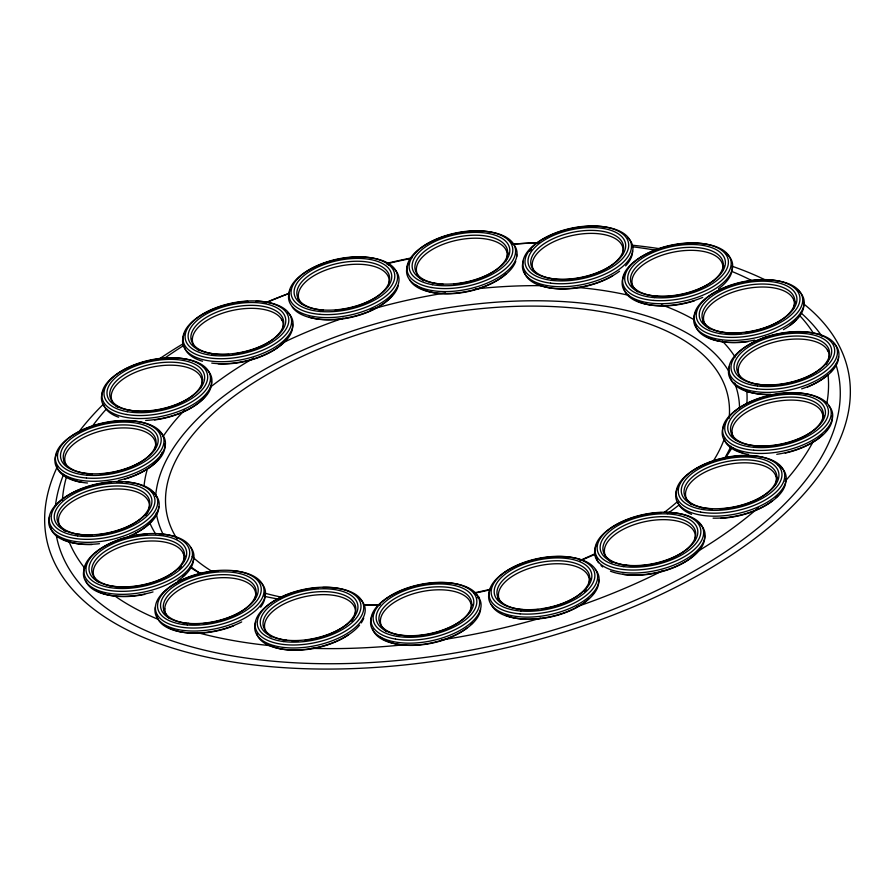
<?xml version="1.0" encoding="UTF-8"?>
<svg xmlns="http://www.w3.org/2000/svg" width="895" height="895" viewBox="0 0 895 895"><rect width="100%" height="100%" fill="white"/><g stroke="black" fill="none" stroke-linecap="round" stroke-linejoin="round"><path stroke-width="1.34" d="M734.65 383.026A296.905 145.303 -11.9 0 1 739.561 408.612M730.991 446.146A296.905 145.303 -11.9 0 1 724.29 458.811M479.44 597.312A296.905 145.303 -11.9 0 1 476.845 597.871M200.648 573.65A296.905 145.303 -11.9 0 1 190.434 566.434M163.64 535.344A296.905 145.303 -11.9 0 1 156.278 512.969M155.641 496.277A296.905 145.303 -11.9 0 1 414.441 314.044A296.905 145.303 -11.9 0 1 729.403 372.231M177.12 538.947A286.668 140.291 -11.9 0 1 414.363 319.191A286.668 140.291 -11.9 0 1 729.112 418.379M724.67 437.868A286.668 140.291 -11.9 0 1 712.979 461.54M676.586 502.397A286.668 140.291 -11.9 0 1 664.392 512.309M595.141 553.658A286.668 140.291 -11.9 0 1 580.463 560.236M489.699 589.872A286.668 140.291 -11.9 0 1 475.301 593.072M380.341 604.718A286.668 140.291 -11.9 0 1 364.276 605.02M281.712 597.211A286.668 140.291 -11.9 0 1 264.73 593.15M212.003 571.357A286.668 140.291 -11.9 0 1 192.168 556.578M803.419 303.685A409.53 200.413 -11.9 0 1 494.432 650.464A409.53 200.413 -11.9 0 1 57.571 466.205M78.245 432.665A409.53 200.413 -11.9 0 1 103.305 404.272M158.437 359.488A409.53 200.413 -11.9 0 1 183.296 343.658M264.685 303.002A409.53 200.413 -11.9 0 1 289.499 293.202M388.083 263.477A409.53 200.413 -11.9 0 1 409.832 258.689M512.231 244.201A409.53 200.413 -11.9 0 1 539.092 242.634M632.083 245.196A409.53 200.413 -11.9 0 1 660.23 248.81M731.651 266.083A409.53 200.413 -11.9 0 1 765.818 280.213M835.852 364.254A399.282 195.401 -11.9 0 1 495.349 645.138A399.282 195.401 -11.9 0 1 56.452 536.217M55.356 506.481A399.282 195.401 -11.9 0 1 63.668 474.272M800.51 312.478A399.282 195.401 -11.9 0 1 821.957 336.218M828.032 374.77A389.515 190.624 -11.9 0 1 826.846 403.332M813.309 441.302A389.515 190.624 -11.9 0 1 785.06 481.353M758.333 507.733A389.515 190.624 -11.9 0 1 698.715 550.749M663.173 570.439A389.515 190.624 -11.9 0 1 576.358 606.877M540.602 618.143A389.515 190.624 -11.9 0 1 441.291 639.959M405.256 644.624A389.515 190.624 -11.9 0 1 311.538 648.338M271.364 645.776A389.515 190.624 -11.9 0 1 197.135 632.519M157.923 619.25A389.515 190.624 -11.9 0 1 115.544 596.462M84.857 568.314A389.515 190.624 -11.9 0 1 68.747 540.871M62.415 500.148A389.515 190.624 -11.9 0 1 66.588 476.464M92.196 426.423A389.515 190.624 -11.9 0 1 106.583 408.769M164.49 358.302A389.515 190.624 -11.9 0 1 183.743 345.47M265.233 303.092A389.515 190.624 -11.9 0 1 289.398 293.291M386.853 263.32A389.515 190.624 -11.9 0 1 412.069 257.782M512.387 244.122A389.515 190.624 -11.9 0 1 538.7 242.802M632.675 246.796A389.515 190.624 -11.9 0 1 655.487 250.175M732.86 271.845A389.515 190.624 -11.9 0 1 751.845 280.627M799.873 315.778A389.515 190.624 -11.9 0 1 813.354 333.164M746.71 390.265A306.683 150.08 -11.9 0 1 746.922 402.549M731.965 447.78A306.683 150.08 -11.9 0 1 724.681 458.934M679.439 504.69A306.683 150.08 -11.9 0 1 667.413 513.629M595.119 554.251A306.683 150.08 -11.9 0 1 579.882 560.796M491.187 589.089A306.683 150.08 -11.9 0 1 473.712 592.949M379.514 604.886A306.683 150.08 -11.9 0 1 363.762 605.367M279.71 599.326A306.683 150.08 -11.9 0 1 264.204 596.271M201.285 573.908A306.683 150.08 -11.9 0 1 190.076 567.307M155.663 534.024A306.683 150.08 -11.9 0 1 149.823 522.993M144.039 486.108A306.683 150.08 -11.9 0 1 147.429 468.89M163.013 436.615A306.683 150.08 -11.9 0 1 184.795 410M210.258 387.244A306.683 150.08 -11.9 0 1 253.699 358.123M281.947 343.221A306.683 150.08 -11.9 0 1 343.255 318.172M370.429 309.648A306.683 150.08 -11.9 0 1 445.453 292.967M475.189 288.995A306.683 150.08 -11.9 0 1 542.135 285.684M577.185 287.407A306.683 150.08 -11.9 0 1 629.096 295.395M661.416 304.792A306.683 150.08 -11.9 0 1 693.871 319.616M722.287 341.073A306.683 150.08 -11.9 0 1 735.108 357.06M203.165 366.793A56.161 27.488 -11.9 0 1 165.049 415.56A56.161 27.488 -11.9 0 1 103.384 390.354M113.374 403.142A46.216 22.621 -11.9 0 1 155.708 366.435A46.216 22.621 -11.9 0 1 200.536 388.374M117.435 407.102A46.216 22.621 -11.9 0 1 115.645 405.681M201.397 377.612A47.166 23.08 -11.9 0 1 202.639 379.804M206.946 393.431A52.727 25.81 -11.9 0 1 154.555 419.968M210.896 379.088A55.21 27.018 -11.9 0 1 145.661 420.437M118.61 417.215A55.21 27.018 -11.9 0 1 103.518 404.439M158.639 430.887A56.161 27.488 -11.9 0 1 117.032 478.646A56.161 27.488 -11.9 0 1 56.698 453.496M92.386 474.026A47.166 23.08 -11.9 0 1 78.883 436.827A47.166 23.08 -11.9 0 1 154.477 436.324A47.166 23.08 -11.9 0 1 100.352 473.97M66.029 464.46A46.216 22.621 -11.9 0 1 110.007 429.041A46.216 22.621 -11.9 0 1 154.432 450.263M64.474 463.755A47.166 23.08 -11.9 0 1 64.451 460.075M162.174 452.333A52.727 25.81 -11.9 0 1 160.675 455.79M158.683 458.844A52.727 25.81 -11.9 0 1 124.651 479.194M82.139 482.405A52.727 25.81 -11.9 0 1 66.443 476.509M164.848 443.651A55.21 27.018 -11.9 0 1 118.33 480.481M87.52 483.009A55.21 27.018 -11.9 0 1 56.586 465.344M151.434 491.243A56.161 27.488 -11.9 0 1 113.262 539.114A56.161 27.488 -11.9 0 1 49.762 516.18M126.184 482.002A55.21 27.018 -11.9 0 1 138.848 525.757A55.21 27.018 -11.9 0 1 51.261 526.506A55.21 27.018 -11.9 0 1 111.226 482.136M116.82 481.812A55.21 27.018 -11.9 0 1 122.235 481.801M92.297 535.098A47.166 23.08 -11.9 0 1 69.016 500.271A47.166 23.08 -11.9 0 1 147.127 495.763A47.166 23.08 -11.9 0 1 96.391 534.863M61.71 528.263A46.216 22.621 -11.9 0 1 98.618 491.064A46.216 22.621 -11.9 0 1 148.928 509.233M148.111 511.481A46.216 22.621 -11.9 0 1 145.695 515.52M65.357 531.328A46.216 22.621 -11.9 0 1 63.467 529.952M152.43 519.905A52.727 25.81 -11.9 0 1 134.697 533.778M91.984 544.54A52.727 25.81 -11.9 0 1 63.209 539.361M158.773 506.592A55.21 27.018 -11.9 0 1 129.73 535.859M99.468 543.69A55.21 27.018 -11.9 0 1 50.232 525.633M190.366 546.979A56.161 27.488 -11.9 0 1 141.309 592.557A56.161 27.488 -11.9 0 1 85.394 566.143M159.187 533.901A55.21 27.018 -11.9 0 1 174.312 577.331A55.21 27.018 -11.9 0 1 86.009 578.506A55.21 27.018 -11.9 0 1 146.925 534.069M98.517 582.197A46.216 22.621 -11.9 0 1 131.319 543.545A46.216 22.621 -11.9 0 1 183.553 561.657M181.383 566.188A46.216 22.621 -11.9 0 1 179.089 569.198M183.408 553.401A47.166 23.08 -11.9 0 1 185.075 556.724M185.634 573.807A52.727 25.81 -11.9 0 1 182.893 576.615M144.699 594.381A52.727 25.81 -11.9 0 1 95.899 590.197M192.895 554.878A55.21 27.018 -11.9 0 1 178.004 580.631M153.011 591.931A55.21 27.018 -11.9 0 1 85.528 580.228M258.689 580.642A56.161 27.488 -11.9 0 1 220.506 627.585A56.161 27.488 -11.9 0 1 155.428 606.899M232.901 570.741A55.21 27.018 -11.9 0 1 244.659 614.742A55.21 27.018 -11.9 0 1 157.341 614.854A55.21 27.018 -11.9 0 1 218.481 570.764M199.048 623.793A47.166 23.08 -11.9 0 1 174.995 589.19A47.166 23.08 -11.9 0 1 253.263 584.267A47.166 23.08 -11.9 0 1 203.143 623.535M169.278 618.232A46.216 22.621 -11.9 0 1 205.302 579.68A46.216 22.621 -11.9 0 1 254.482 600.019M164.523 613.511A47.166 23.08 -11.9 0 1 164.736 608.578M233.584 625.862A52.727 25.81 -11.9 0 1 167.443 626.892M264.886 593.407A55.21 27.018 -11.9 0 1 260.658 607.19M241.695 621.924A55.21 27.018 -11.9 0 1 156.625 615.089M357.452 596.898A56.161 27.488 -11.9 0 1 319.28 644.769A56.161 27.488 -11.9 0 1 255.78 621.835M322.838 587.467A55.21 27.018 -11.9 0 1 349.296 628.547A55.21 27.018 -11.9 0 1 257.984 633.19A55.21 27.018 -11.9 0 1 318.654 587.679M286.736 640.283A47.166 23.08 -11.9 0 1 280.415 602.503A47.166 23.08 -11.9 0 1 353.872 602.413A47.166 23.08 -11.9 0 1 305.161 640.261M298.315 640.753A47.166 23.08 -11.9 0 1 291.736 640.708M267.728 633.917A46.216 22.621 -11.9 0 1 304.636 596.719A46.216 22.621 -11.9 0 1 354.946 614.887M354.129 617.136A46.216 22.621 -11.9 0 1 351.713 621.175M271.375 636.983A46.216 22.621 -11.9 0 1 269.484 635.607M348.211 634.991A52.727 25.81 -11.9 0 1 269.227 645.026M363.75 618.132A55.21 27.018 -11.9 0 1 361.222 622.954M359.6 625.146A55.21 27.018 -11.9 0 1 302.286 649.658A55.21 27.018 -11.9 0 1 256.686 633.515M474.641 593.049A56.161 27.488 -11.9 0 1 429.029 641.268A56.161 27.488 -11.9 0 1 374.345 611.9M386.584 631.702A46.216 22.621 -11.9 0 1 418.703 592.3A46.216 22.621 -11.9 0 1 470.244 611.721M470.546 602.223A47.166 23.08 -11.9 0 1 472.213 605.546M472.773 622.629A52.727 25.81 -11.9 0 1 471.005 624.497M466.821 628.156A52.727 25.81 -11.9 0 1 379.872 636.636M480.581 609.35A55.21 27.018 -11.9 0 1 428.929 643.404A55.21 27.018 -11.9 0 1 372.667 629.051M595.264 569.444A56.161 27.488 -11.9 0 1 548.411 614.966A56.161 27.488 -11.9 0 1 489.833 590.566M538.152 609.484A47.166 23.08 -11.9 0 1 505.194 578.036A47.166 23.08 -11.9 0 1 584.681 568.135A47.166 23.08 -11.9 0 1 542.303 608.969M501.927 603.364A46.216 22.621 -11.9 0 1 537.761 566.02A46.216 22.621 -11.9 0 1 588.955 583.607M586.113 589.637A46.216 22.621 -11.9 0 1 584.558 591.64M498.146 599.594A47.166 23.08 -11.9 0 1 498.123 595.913M588.832 576.537A47.166 23.08 -11.9 0 1 590.364 579.893M593.676 592.781A52.727 25.81 -11.9 0 1 592.367 594.683M589.044 598.464A52.727 25.81 -11.9 0 1 505.406 615.223M598.52 579.49A55.21 27.018 -11.9 0 1 552.249 616.263A55.21 27.018 -11.9 0 1 491.243 604.438M698.29 522.635A56.161 27.488 -11.9 0 1 656.303 570.462A56.161 27.488 -11.9 0 1 596.54 544.831M666.786 512.466A55.21 27.018 -11.9 0 1 686.51 555.37A55.21 27.018 -11.9 0 1 596.898 556.768A55.21 27.018 -11.9 0 1 661.327 512.555M612.292 562.664A46.216 22.621 -11.9 0 1 639.589 522.96A46.216 22.621 -11.9 0 1 694.822 539.92M604.002 552.662A47.166 23.08 -11.9 0 1 604.449 550.134M698.335 550.593A52.727 25.81 -11.9 0 1 622.663 574.299M704.152 533.923A55.21 27.018 -11.9 0 1 673.588 567.385A55.21 27.018 -11.9 0 1 610.457 571.2M602.727 566.982A55.21 27.018 -11.9 0 1 601.026 565.55M598.565 562.72A55.21 27.018 -11.9 0 1 596.126 556.332M777.442 464.427A56.161 27.488 -11.9 0 1 739.337 513.193A56.161 27.488 -11.9 0 1 677.66 487.988M712.308 508.886A47.166 23.08 -11.9 0 1 700.337 471.318A47.166 23.08 -11.9 0 1 775.473 471.643A47.166 23.08 -11.9 0 1 720.229 508.919M691.712 504.735A46.216 22.621 -11.9 0 1 723.831 465.322A46.216 22.621 -11.9 0 1 775.383 484.754M775.674 475.245A47.166 23.08 -11.9 0 1 777.341 478.568M777.912 495.651A52.727 25.81 -11.9 0 1 776.144 497.531M771.96 501.178A52.727 25.81 -11.9 0 1 720.777 518.317M785.676 478.926A55.21 27.018 -11.9 0 1 713.091 518.16M691.589 514.356A55.21 27.018 -11.9 0 1 677.795 502.073M828.848 405.771A56.161 27.488 -11.9 0 1 779.679 451.74A56.161 27.488 -11.9 0 1 724.581 424.431M735.511 439.702A46.216 22.621 -11.9 0 1 771.345 402.358A46.216 22.621 -11.9 0 1 822.539 419.934M731.73 435.932A47.166 23.08 -11.9 0 1 731.707 432.251M822.404 412.875A47.166 23.08 -11.9 0 1 823.948 416.231M827.26 429.108A52.727 25.81 -11.9 0 1 825.951 431.021M822.628 434.802A52.727 25.81 -11.9 0 1 785.273 453.094M742.738 452.948A52.727 25.81 -11.9 0 1 732.815 448.026M832.104 415.828A55.21 27.018 -11.9 0 1 776.759 454.324M748.556 454.425A55.21 27.018 -11.9 0 1 724.077 438.617M833.883 343.479A56.161 27.488 -11.9 0 1 790.162 389.851A56.161 27.488 -11.9 0 1 729.514 366.245M741.463 378.328A46.216 22.621 -11.9 0 1 778.381 341.129A46.216 22.621 -11.9 0 1 828.68 359.298M827.875 361.546A46.216 22.621 -11.9 0 1 826.174 364.578M737.86 372.04A47.166 23.08 -11.9 0 1 738.308 369.512M827.327 350.09A47.166 23.08 -11.9 0 1 828.882 352.183M832.193 369.971A52.727 25.81 -11.9 0 1 830.649 371.872M826.89 375.598A52.727 25.81 -11.9 0 1 807.469 387.054M765.303 394.572A52.727 25.81 -11.9 0 1 740.523 388.005M838.537 356.657A55.21 27.018 -11.9 0 1 801.651 388.866M770.819 394.359A55.21 27.018 -11.9 0 1 730.163 376.829M797.769 290.282A56.161 27.488 -11.9 0 1 755.033 337.918A56.161 27.488 -11.9 0 1 695.65 312.198M740.937 332.962A47.166 23.08 -11.9 0 1 711.648 300.138A47.166 23.08 -11.9 0 1 790.766 292.307A47.166 23.08 -11.9 0 1 745.076 332.548M709.713 328.946A46.216 22.621 -11.9 0 1 741.821 289.532A46.216 22.621 -11.9 0 1 793.373 308.965M703.313 323.274A47.166 23.08 -11.9 0 1 703.078 320.846M793.675 299.456A47.166 23.08 -11.9 0 1 795.342 302.778M795.901 319.862A52.727 25.81 -11.9 0 1 789.949 325.388M748.198 341.621A52.727 25.81 -11.9 0 1 707.162 336.844M803.464 302.018A55.21 27.018 -11.9 0 1 783.449 329.651M766.903 336.856A55.21 27.018 -11.9 0 1 763.278 337.986M754.563 340.145A55.21 27.018 -11.9 0 1 695.292 324.079M725.856 253.307A56.161 27.488 -11.9 0 1 681.945 301.548A56.161 27.488 -11.9 0 1 625.247 273.456M637.531 291.792A46.216 22.621 -11.9 0 1 668.945 253.162A46.216 22.621 -11.9 0 1 722.5 270.178M631.691 286.176A47.166 23.08 -11.9 0 1 631.546 283.749M723.003 264.193A47.166 23.08 -11.9 0 1 723.91 266.475M694.475 300.798A52.727 25.81 -11.9 0 1 635.618 300.161M732.054 266.072A55.21 27.018 -11.9 0 1 718.562 288.693M702.765 297.397A55.21 27.018 -11.9 0 1 623.793 287.754M627.865 237.824A56.161 27.488 -11.9 0 1 584.144 284.185A56.161 27.488 -11.9 0 1 523.497 260.59M529.493 251.439A56.161 27.488 -11.9 0 1 531.496 249.448M536.385 273.624A46.216 22.621 -11.9 0 1 572.364 235.474A46.216 22.621 -11.9 0 1 622.26 254.896M612.717 275.805A52.727 25.81 -11.9 0 1 538.052 284.319M632.519 251.003A55.21 27.018 -11.9 0 1 625.583 265.882M619.553 271.219A55.21 27.018 -11.9 0 1 561.915 288.749A55.21 27.018 -11.9 0 1 524.146 271.174M508.293 239.826A56.161 27.488 -11.9 0 1 470.188 288.593A56.161 27.488 -11.9 0 1 408.512 263.387M443.159 284.274A47.166 23.08 -11.9 0 1 430.495 247.132A47.166 23.08 -11.9 0 1 505.854 246.203A47.166 23.08 -11.9 0 1 453.799 284.151M423.559 280.795A46.216 22.621 -11.9 0 1 454.917 240.665A46.216 22.621 -11.9 0 1 505.664 261.407M506.525 250.645A47.166 23.08 -11.9 0 1 508.192 253.967M506.022 273.848A52.727 25.81 -11.9 0 1 459.146 293.068A52.727 25.81 -11.9 0 1 415.851 285.058M516.527 254.325A55.21 27.018 -11.9 0 1 516.65 256.608M515.744 261.318A55.21 27.018 -11.9 0 1 463.767 292.027A55.21 27.018 -11.9 0 1 409.53 279.587M392.223 267.225A56.161 27.488 -11.9 0 1 350.616 314.973A56.161 27.488 -11.9 0 1 290.282 289.823M386.875 264.014A56.161 27.488 -11.9 0 1 389.18 265.222M323.431 310.196A47.166 23.08 -11.9 0 1 313.507 272.539A47.166 23.08 -11.9 0 1 388.061 272.662A47.166 23.08 -11.9 0 1 335.301 310.218M301.839 303.864A46.216 22.621 -11.9 0 1 340.033 266.016A46.216 22.621 -11.9 0 1 388.016 286.601M297.923 298.885A47.166 23.08 -11.9 0 1 298.035 296.413M392.267 295.182A52.727 25.81 -11.9 0 1 309.066 317.11M398.174 285.762A55.21 27.018 -11.9 0 1 348.77 317.49A55.21 27.018 -11.9 0 1 292.273 306.974M287.989 312.791A56.161 27.488 -11.9 0 1 242.344 359.555A56.161 27.488 -11.9 0 1 184.504 333.522M256.093 301.179A55.21 27.018 -11.9 0 1 274.127 344.273A55.21 27.018 -11.9 0 1 184.996 345.671A55.21 27.018 -11.9 0 1 247.904 301.313M228.885 354.342A47.166 23.08 -11.9 0 1 201.073 321.003A47.166 23.08 -11.9 0 1 279.978 313.988A47.166 23.08 -11.9 0 1 233.002 353.972M194.741 346.633A46.216 22.621 -11.9 0 1 233.673 310.185A46.216 22.621 -11.9 0 1 282.786 328.61M199.216 350.706A46.216 22.621 -11.9 0 1 197.336 349.33M191.966 341.342A47.166 23.08 -11.9 0 1 192.414 338.825M281.433 319.403A47.166 23.08 -11.9 0 1 282.988 321.484M286.299 339.283A52.727 25.81 -11.9 0 1 218.145 363.817M292.385 323.71A55.21 27.018 -11.9 0 1 267.997 353.223A55.21 27.018 -11.9 0 1 211.757 363.101M202.494 361.244A55.21 27.018 -11.9 0 1 184.258 346.141M126.34 414.463A55.21 27.018 -11.9 0 0 210.381 379.748A55.21 27.018 -11.9 0 0 131.733 366.111A55.21 27.018 -11.9 0 0 126.34 414.463M127.358 411.678A52.727 25.81 -11.9 0 0 207.606 378.529A52.727 25.81 -11.9 0 0 132.505 365.507A52.727 25.81 -11.9 0 0 127.358 411.678M129.025 410.134A49.65 24.299 -11.9 0 0 204.586 378.921A49.65 24.299 -11.9 0 0 133.87 366.648A49.65 24.299 -11.9 0 0 129.025 410.134M130.692 410.436A47.166 23.08 -11.9 0 0 202.471 380.778A47.166 23.08 -11.9 0 0 135.29 369.12A47.166 23.08 -11.9 0 0 130.692 410.436M86.468 478.019A55.21 27.018 -11.9 0 0 163.796 438.662A55.21 27.018 -11.9 0 0 78.726 431.837A55.21 27.018 -11.9 0 0 86.468 478.019M87.184 475.2A52.727 25.81 -11.9 0 0 161.033 437.61A52.727 25.81 -11.9 0 0 79.8 431.088A52.727 25.81 -11.9 0 0 87.184 475.2M88.482 473.612A49.65 24.299 -11.9 0 0 158.012 438.214A49.65 24.299 -11.9 0 0 81.523 432.072A49.65 24.299 -11.9 0 0 88.482 473.612M77.72 535.915A52.727 25.81 -11.9 0 0 154.958 500.462A52.727 25.81 -11.9 0 0 76.59 490.661A52.727 25.81 -11.9 0 0 77.72 535.915M79.196 534.349A49.65 24.299 -11.9 0 0 151.926 500.965A49.65 24.299 -11.9 0 0 78.133 491.735A49.65 24.299 -11.9 0 0 79.196 534.349M109.369 587.467A52.727 25.81 -11.9 0 0 189.617 554.318A52.727 25.81 -11.9 0 0 114.515 541.296A52.727 25.81 -11.9 0 0 109.369 587.467M111.036 585.923A49.65 24.299 -11.9 0 0 186.596 554.71A49.65 24.299 -11.9 0 0 115.869 542.437A49.65 24.299 -11.9 0 0 111.036 585.923M112.703 586.225A47.166 23.08 -11.9 0 0 184.482 556.567A47.166 23.08 -11.9 0 0 117.301 544.91A47.166 23.08 -11.9 0 0 112.703 586.225M187.234 624.945A52.727 25.81 -11.9 0 0 261.072 587.366A52.727 25.81 -11.9 0 0 179.839 580.844A52.727 25.81 -11.9 0 0 187.234 624.945M188.521 623.367A49.65 24.299 -11.9 0 0 258.062 587.97A49.65 24.299 -11.9 0 0 181.562 581.828A49.65 24.299 -11.9 0 0 188.521 623.367M283.737 641.57A52.727 25.81 -11.9 0 0 360.976 606.116A52.727 25.81 -11.9 0 0 282.607 596.316A52.727 25.81 -11.9 0 0 283.737 641.57M285.214 640.003A49.65 24.299 -11.9 0 0 357.944 606.62A49.65 24.299 -11.9 0 0 284.151 597.39A49.65 24.299 -11.9 0 0 285.214 640.003M395.489 639.075A55.21 27.018 -11.9 0 0 479.53 604.349A55.21 27.018 -11.9 0 0 400.882 590.711A55.21 27.018 -11.9 0 0 395.489 639.075M396.507 636.278A52.727 25.81 -11.9 0 0 476.755 603.129A52.727 25.81 -11.9 0 0 401.654 590.107A52.727 25.81 -11.9 0 0 396.507 636.278M398.174 634.734A49.65 24.299 -11.9 0 0 473.735 603.521A49.65 24.299 -11.9 0 0 403.018 591.259A49.65 24.299 -11.9 0 0 398.174 634.734M399.841 635.036A47.166 23.08 -11.9 0 0 471.62 605.378A47.166 23.08 -11.9 0 0 404.439 593.732A47.166 23.08 -11.9 0 0 399.841 635.036M520.14 613.858A55.21 27.018 -11.9 0 0 597.468 574.5A55.21 27.018 -11.9 0 0 512.399 567.676A55.21 27.018 -11.9 0 0 520.14 613.858M520.856 611.039A52.727 25.81 -11.9 0 0 594.705 573.449A52.727 25.81 -11.9 0 0 513.473 566.927A52.727 25.81 -11.9 0 0 520.856 611.039M522.154 609.45A49.65 24.299 -11.9 0 0 591.696 574.053A49.65 24.299 -11.9 0 0 515.196 567.911A49.65 24.299 -11.9 0 0 522.154 609.45M623.614 566.613A52.727 25.81 -11.9 0 0 700.852 531.149A52.727 25.81 -11.9 0 0 622.495 521.36A52.727 25.81 -11.9 0 0 623.614 566.613M625.09 565.036A49.65 24.299 -11.9 0 0 697.82 531.652A49.65 24.299 -11.9 0 0 624.039 522.423A49.65 24.299 -11.9 0 0 625.09 565.036M626.612 565.316A47.166 23.08 -11.9 0 0 695.706 533.599A47.166 23.08 -11.9 0 0 625.605 524.828A47.166 23.08 -11.9 0 0 626.612 565.316M700.628 512.097A55.21 27.018 -11.9 0 0 784.658 477.382A55.21 27.018 -11.9 0 0 706.01 463.744A55.21 27.018 -11.9 0 0 700.628 512.097M701.646 509.311A52.727 25.81 -11.9 0 0 781.894 476.151A52.727 25.81 -11.9 0 0 706.793 463.129A52.727 25.81 -11.9 0 0 701.646 509.311M703.302 507.767A49.65 24.299 -11.9 0 0 778.874 476.543A49.65 24.299 -11.9 0 0 708.146 464.281A49.65 24.299 -11.9 0 0 703.302 507.767M753.724 450.196A55.21 27.018 -11.9 0 0 831.052 410.839A55.21 27.018 -11.9 0 0 745.982 404.003A55.21 27.018 -11.9 0 0 753.724 450.196M754.44 447.366A52.727 25.81 -11.9 0 0 828.289 409.776A52.727 25.81 -11.9 0 0 747.056 403.253A52.727 25.81 -11.9 0 0 754.44 447.366M755.738 445.777A49.65 24.299 -11.9 0 0 825.279 410.38A49.65 24.299 -11.9 0 0 748.779 404.238A49.65 24.299 -11.9 0 0 755.738 445.777M757.103 446.034A47.166 23.08 -11.9 0 0 823.165 412.416A47.166 23.08 -11.9 0 0 750.502 406.576A47.166 23.08 -11.9 0 0 757.103 446.034M756.599 388.799A55.21 27.018 -11.9 0 0 837.485 351.668A55.21 27.018 -11.9 0 0 755.425 341.409A55.21 27.018 -11.9 0 0 756.599 388.799M757.472 385.991A52.727 25.81 -11.9 0 0 834.711 350.527A52.727 25.81 -11.9 0 0 756.353 340.738A52.727 25.81 -11.9 0 0 757.472 385.991M758.96 384.414A49.65 24.299 -11.9 0 0 831.69 351.03A49.65 24.299 -11.9 0 0 757.897 341.8A49.65 24.299 -11.9 0 0 758.96 384.414M760.481 384.693A47.166 23.08 -11.9 0 0 829.564 352.977A47.166 23.08 -11.9 0 0 759.475 344.206A47.166 23.08 -11.9 0 0 760.481 384.693M718.618 336.307A55.21 27.018 -11.9 0 0 802.647 301.593A55.21 27.018 -11.9 0 0 724.01 287.955A55.21 27.018 -11.9 0 0 718.618 336.307M719.636 333.522A52.727 25.81 -11.9 0 0 799.884 300.362A52.727 25.81 -11.9 0 0 724.782 287.34A52.727 25.81 -11.9 0 0 719.636 333.522M721.292 331.978A49.65 24.299 -11.9 0 0 796.863 300.754A49.65 24.299 -11.9 0 0 726.136 288.492A49.65 24.299 -11.9 0 0 721.292 331.978M653.674 300.44A55.21 27.018 -11.9 0 0 731.002 261.083A55.21 27.018 -11.9 0 0 645.944 254.247A55.21 27.018 -11.9 0 0 653.674 300.44M654.402 297.61A52.727 25.81 -11.9 0 0 728.239 260.031A52.727 25.81 -11.9 0 0 647.007 253.509A52.727 25.81 -11.9 0 0 654.402 297.61M655.688 296.021A49.65 24.299 -11.9 0 0 725.23 260.624A49.65 24.299 -11.9 0 0 648.73 254.482A49.65 24.299 -11.9 0 0 655.688 296.021M657.064 296.279A47.166 23.08 -11.9 0 0 723.115 262.66A47.166 23.08 -11.9 0 0 650.452 256.82A47.166 23.08 -11.9 0 0 657.064 296.279M550.582 283.144A55.21 27.018 -11.9 0 0 631.467 246.013A55.21 27.018 -11.9 0 0 549.407 235.754A55.21 27.018 -11.9 0 0 550.582 283.144M551.454 280.325A52.727 25.81 -11.9 0 0 628.693 244.872A52.727 25.81 -11.9 0 0 550.336 235.083A52.727 25.81 -11.9 0 0 551.454 280.325M552.942 278.759A49.65 24.299 -11.9 0 0 625.672 245.375A49.65 24.299 -11.9 0 0 551.879 236.146A49.65 24.299 -11.9 0 0 552.942 278.759M554.464 279.039A47.166 23.08 -11.9 0 0 623.546 247.322A47.166 23.08 -11.9 0 0 553.457 238.551A47.166 23.08 -11.9 0 0 554.464 279.039M431.479 287.496A55.21 27.018 -11.9 0 0 515.509 252.77A55.21 27.018 -11.9 0 0 436.861 239.133A55.21 27.018 -11.9 0 0 431.479 287.496M432.498 284.699A52.727 25.81 -11.9 0 0 512.745 251.551A52.727 25.81 -11.9 0 0 437.644 238.529A52.727 25.81 -11.9 0 0 432.498 284.699M434.153 283.156A49.65 24.299 -11.9 0 0 509.725 251.942A49.65 24.299 -11.9 0 0 438.997 239.681A49.65 24.299 -11.9 0 0 434.153 283.156M320.052 314.358A55.21 27.018 -11.9 0 0 397.38 274.989A55.21 27.018 -11.9 0 0 312.31 268.164A55.21 27.018 -11.9 0 0 320.052 314.358M320.768 311.527A52.727 25.81 -11.9 0 0 394.617 273.937A52.727 25.81 -11.9 0 0 313.384 267.415A52.727 25.81 -11.9 0 0 320.768 311.527M322.066 309.938A49.65 24.299 -11.9 0 0 391.596 274.541A49.65 24.299 -11.9 0 0 315.107 268.399A49.65 24.299 -11.9 0 0 322.066 309.938M211.578 355.293A52.727 25.81 -11.9 0 0 288.817 319.839A52.727 25.81 -11.9 0 0 210.459 310.039A52.727 25.81 -11.9 0 0 211.578 355.293M213.055 353.726A49.65 24.299 -11.9 0 0 285.785 320.343A49.65 24.299 -11.9 0 0 212.003 311.113A49.65 24.299 -11.9 0 0 213.055 353.726"/></g></svg>
